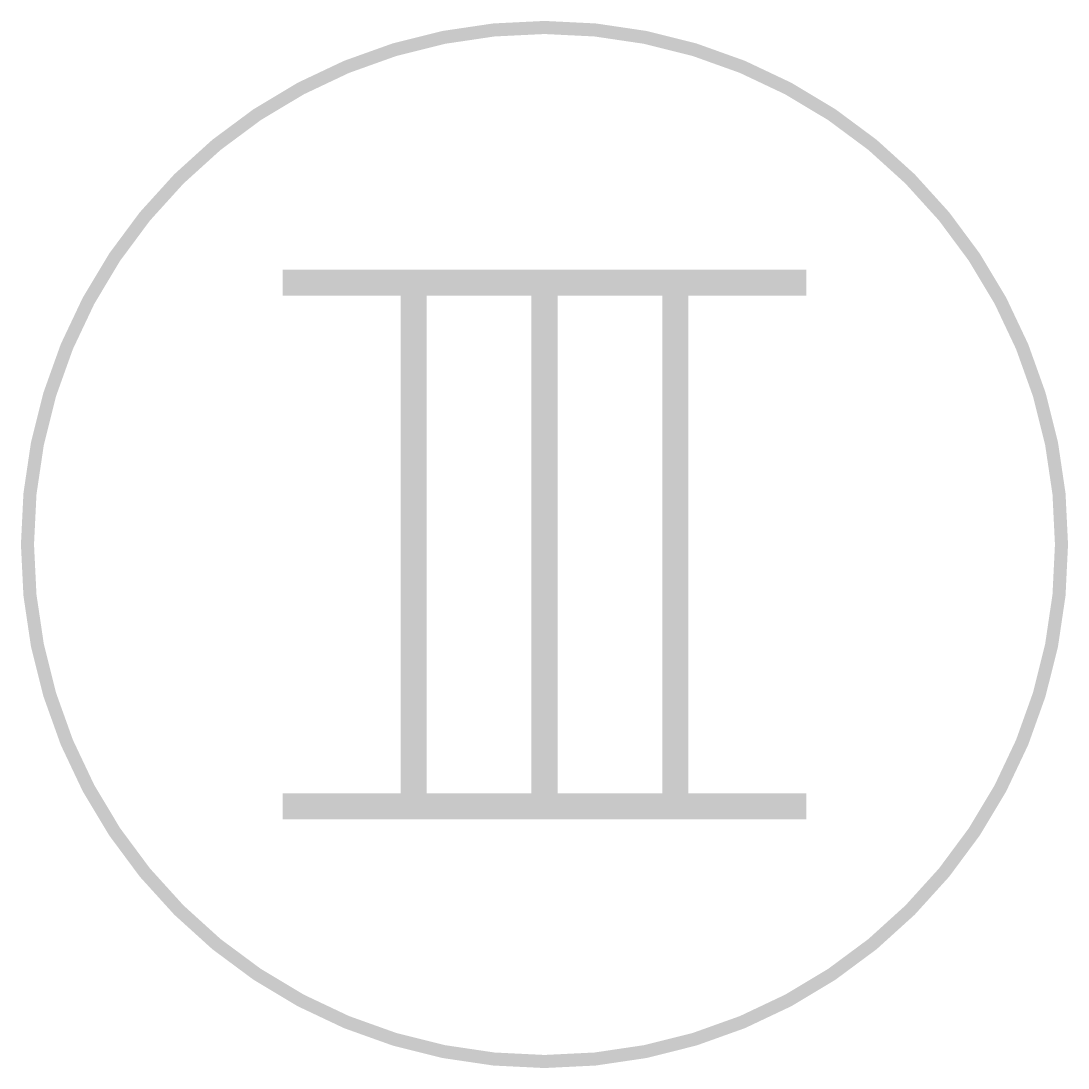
# Model space of a CAD drawing. Extents: x 6.2 to 10.2, y 1.94 to 5.94.
import ezdxf

# ---------------------------------------------------------------- set-up
doc = ezdxf.new("R2010")
doc.units = 0
doc.header["$MEASUREMENT"] = 0
doc.layers.get('0').update_dxf_attribs({"linetype": 'CONTINUOUS'})

msp = doc.modelspace()

# ---------------------------------------------------------------- linework, layer by layer
at = {"const_width": 0.05}
msp.add_lwpolyline([(6.2248, 3.9433, 1), (10.1748, 3.9433, 1)], format="xyb", close=True, dxfattribs=at)
at = {"const_width": 0.1}
for points in [[(7.1998, 4.9433), (9.1998, 4.9433)], [(7.6998, 4.9433), (7.6998, 2.9433)], [(8.1998, 4.9433), (8.1998, 2.9433)], [(8.6998, 4.9433), (8.6998, 2.9433)], [(7.1998, 2.9433), (9.1998, 2.9433)]]:
    msp.add_lwpolyline(points, dxfattribs=at)

doc.saveas('drawing.dxf')
